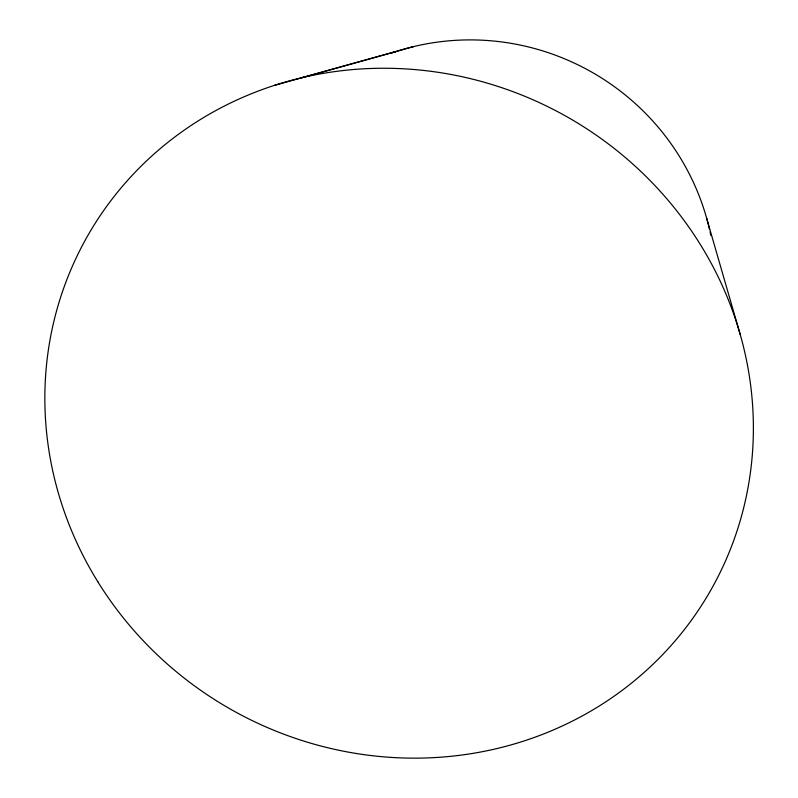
<?xml version="1.0" encoding="UTF-8"?>
<svg xmlns="http://www.w3.org/2000/svg" width="798" height="798" viewBox="0 0 798 798"><rect width="100%" height="100%" fill="white"/><g stroke="black" fill="none" stroke-linecap="round" stroke-linejoin="round"><path stroke-width="1.2" d="M300.347 78.074L413.623 46.593M274.113 85.476L395.888 51.591M706.459 217.575L740.295 334.791M391.249 53.147A241.974 236.577 29.2 0 1 709.512 229.455M710.05 231.849A241.974 236.577 29.2 0 1 710.799 235.44M97.875 581.842A358.412 340.626 29.2 0 0 711.188 589.473A358.412 340.626 29.2 0 0 388.297 68.279A358.412 340.626 29.2 0 0 97.875 581.842"/></g></svg>
